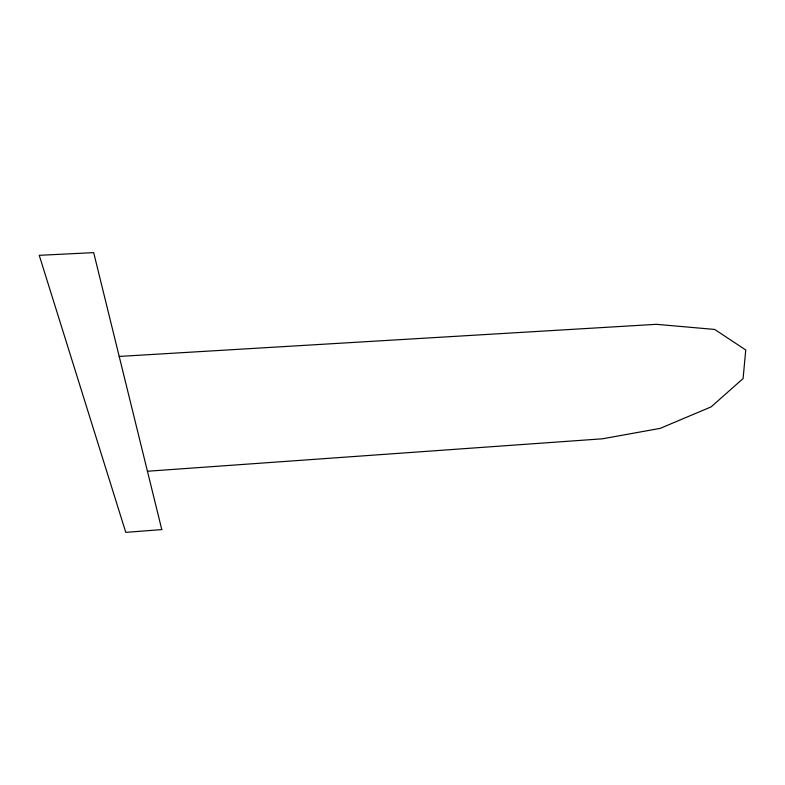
<?xml version="1.0" encoding="UTF-8"?>
<svg xmlns="http://www.w3.org/2000/svg" width="785" height="785" viewBox="0 0 785 785"><rect width="100%" height="100%" fill="white"/><g stroke="black" fill="none" stroke-linecap="round" stroke-linejoin="round"><path stroke-width="1.18" d="M147.443 471.245L602.537 438.795L660.195 428.365L711.112 406.885L743.091 378.576L745.75 349.992L714.703 329.445L656.427 324.313L119.202 356.439M161.788 529.59L125.777 532.367L39.25 255.321L93.68 252.633L161.788 529.59"/></g></svg>
